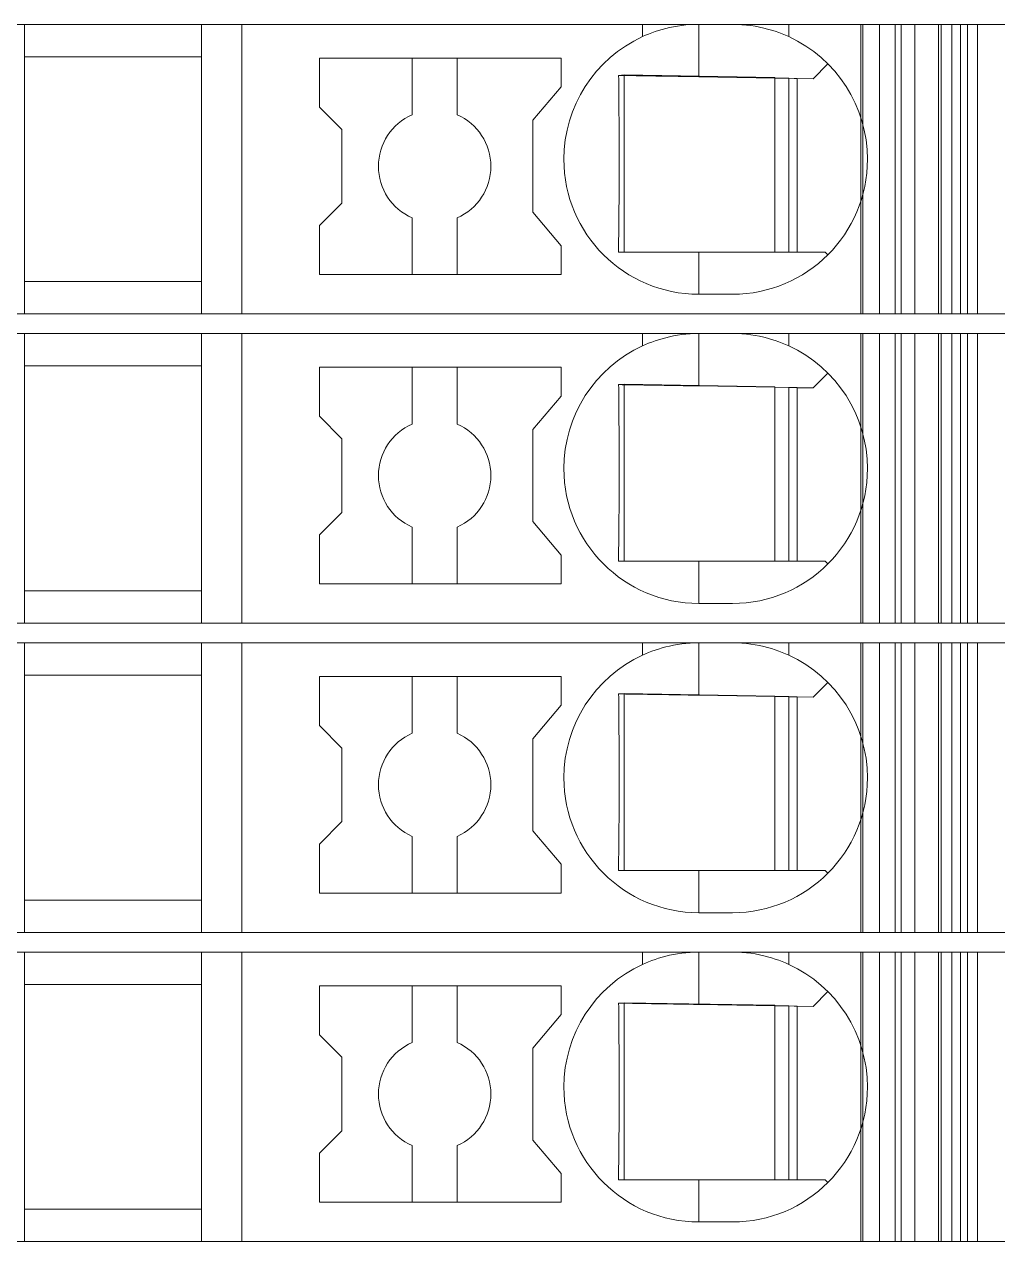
# Model space of a CAD drawing. Header units: millimetres. Extents: x 0 to 1680, y 0 to 1188.
# Drawn here: x 910.05 to 927.37, y 367.85 to 389.5 of the extents above; entities that cross this region are included whole.
import ezdxf
from ezdxf.enums import TextEntityAlignment as Align

# ---------------------------------------------------------------- set-up
doc = ezdxf.new("R2010")
doc.units = ezdxf.units.MM
for name, color, linetype, lineweight in [('EPLAN309', 5, 'Continuous', 5), ('EPLAN493', 5, 'Continuous', 5), ('MAIN-1', 7, 'Continuous', 5), ('MAIN-2', 7, 'Continuous', 5)]:
    doc.layers.add(name, color=color, linetype=linetype, lineweight=lineweight)
doc.styles.add('Tahoma', font='')
doc.styles.get('Tahoma').set_extended_font_data('Tahoma')

# ---------------------------------------------------------------- blocks, each defined once
blk = doc.blocks.new('EPLSYM_LibrarySPECIAL_Symbol12_Variant0_Placement8_3')
at = {"layer": 'EPLAN309', "lineweight": 13, "ltscale": 16}
blk.add_lwpolyline([(0, -5.15), (68.15, -5.15), (68.15, 0), (0, 0)], close=True, dxfattribs=at)
at = {"layer": 'EPLAN493', "color": 5, "style": 'Tahoma'}
blk.add_attdef('17_20450', text='', height=2.3478, dxfattribs=at).set_placement((0, -21.83478), align=Align.MIDDLE_RIGHT)
blk = doc.blocks.new('EPLSYM_LibrarySPECIAL_Symbol12_Variant0_Placement8_4')
at = {"layer": 'EPLAN309', "lineweight": 13, "ltscale": 16}
blk.add_lwpolyline([(0, -5.15), (68.15, -5.15), (68.15, 0), (0, 0)], close=True, dxfattribs=at)
at = {"layer": 'EPLAN493', "color": 5, "style": 'Tahoma'}
blk.add_attdef('17_20450', text='', height=2.3478, dxfattribs=at).set_placement((0, -21.83478), align=Align.MIDDLE_RIGHT)
blk = doc.blocks.new('EPLSYM_LibrarySPECIAL_Symbol12_Variant0_Placement8_5')
at = {"layer": 'EPLAN309', "lineweight": 13, "ltscale": 16}
blk.add_lwpolyline([(0, -5.15), (68.15, -5.15), (68.15, 0), (0, 0)], close=True, dxfattribs=at)
at = {"layer": 'EPLAN493', "color": 5, "style": 'Tahoma'}
blk.add_attdef('17_20450', text='', height=2.3478, dxfattribs=at).set_placement((0, -21.83478), align=Align.MIDDLE_RIGHT)
blk = doc.blocks.new('EPLSYM_LibrarySPECIAL_Symbol12_Variant0_Placement8_6')
at = {"layer": 'EPLAN309', "lineweight": 13, "ltscale": 16}
blk.add_lwpolyline([(0, -5.15), (68.15, -5.15), (68.15, 0), (0, 0)], close=True, dxfattribs=at)
at = {"layer": 'EPLAN493', "color": 5, "style": 'Tahoma'}
blk.add_attdef('17_20450', text='', height=2.3478, dxfattribs=at).set_placement((0, -21.83478), align=Align.MIDDLE_RIGHT)

msp = doc.modelspace()

# ---------------------------------------------------------------- linework, layer by layer
at = {"layer": 'MAIN-1'}
for p, q in [((910.05, 389.5), (913.2, 389.5)), ((910.05, 389.5), (910.05, 384.35)), ((913.919, 389.5), (913.2, 389.5)), ((913.2, 384.35), (913.2, 389.5)), ((921.05, 389.5), (913.919, 389.5)), ((913.919, 389.5), (913.919, 384.35)), ((921.05, 389.5), (922.05, 389.5)), ((921.05, 389.282), (921.05, 389.5)), ((921.821, 389.489), (921.746, 389.481)), ((921.897, 389.495), (921.821, 389.489)), ((921.973, 389.499), (921.897, 389.495)), ((922.05, 389.5), (921.973, 389.499)), ((922.05, 388.568), (922.05, 389.5)), ((922.05, 389.5), (922.65, 389.5)), ((922.65, 389.5), (922.732, 389.499)), ((923.65, 389.5), (922.65, 389.5)), ((922.732, 389.499), (922.814, 389.494)), ((922.814, 389.494), (922.896, 389.487)), ((922.896, 389.487), (922.975, 389.478)), ((923.65, 389.5), (926.704, 389.5)), ((923.65, 389.282), (923.65, 389.5)), ((926.832, 389.5), (926.704, 389.5)), ((926.704, 384.35), (926.704, 389.5)), ((926.832, 389.5), (927.367, 389.5)), ((926.832, 384.35), (926.832, 389.5)), ((921.102, 389.305), (921.05, 389.282)), ((921.156, 389.327), (921.102, 389.305)), ((921.213, 389.349), (921.156, 389.327)), ((921.272, 389.37), (921.213, 389.349)), ((921.333, 389.39), (921.272, 389.37)), ((921.397, 389.409), (921.333, 389.39)), ((921.463, 389.427), (921.397, 389.409)), ((921.531, 389.443), (921.463, 389.427)), ((921.601, 389.458), (921.531, 389.443)), ((921.673, 389.47), (921.601, 389.458)), ((921.746, 389.481), (921.673, 389.47)), ((922.975, 389.478), (923.053, 389.466)), ((923.053, 389.466), (923.13, 389.452)), ((923.13, 389.452), (923.204, 389.435)), ((923.204, 389.435), (923.275, 389.417)), ((923.275, 389.417), (923.345, 389.397)), ((923.345, 389.397), (923.411, 389.376)), ((923.411, 389.376), (923.475, 389.354)), ((923.475, 389.354), (923.536, 389.331)), ((923.536, 389.331), (923.594, 389.306)), ((923.594, 389.306), (923.65, 389.282)), ((910.05, 388.925), (913.2, 388.925)), ((915.3, 388.9), (915.3, 388.029)), ((915.3, 388.9), (919.6, 388.9)), ((916.95, 388.9), (916.95, 387.892)), ((917.75, 387.892), (917.75, 388.9)), ((919.6, 388.389), (919.6, 388.9)), ((924.083, 388.533), (924.347, 388.797)), ((920.624, 388.592), (920.625, 388.522)), ((920.685, 388.591), (920.624, 388.592)), ((920.625, 388.522), (920.625, 388.45)), ((920.625, 388.45), (920.626, 388.377)), ((920.746, 388.59), (920.685, 388.591)), ((920.721, 388.591), (920.721, 385.45)), ((920.809, 388.589), (920.746, 388.59)), ((920.873, 388.588), (920.809, 388.589)), ((920.937, 388.587), (920.873, 388.588)), ((921.003, 388.586), (920.937, 388.587)), ((921.071, 388.585), (921.003, 388.586)), ((921.14, 388.584), (921.071, 388.585)), ((921.21, 388.582), (921.14, 388.584)), ((921.283, 388.581), (921.21, 388.582)), ((921.358, 388.58), (921.283, 388.581)), ((921.435, 388.579), (921.358, 388.58)), ((921.514, 388.577), (921.435, 388.579)), ((921.597, 388.576), (921.514, 388.577)), ((921.682, 388.575), (921.597, 388.576)), ((921.771, 388.573), (921.682, 388.575)), ((921.862, 388.571), (921.771, 388.573)), ((921.955, 388.57), (921.862, 388.571)), ((922.05, 388.568), (921.955, 388.57)), ((922.05, 388.568), (924.083, 388.533)), ((923.4, 388.545), (923.4, 385.45)), ((923.65, 385.45), (923.65, 388.54)), ((923.8, 388.538), (923.8, 385.45)), ((919.1, 387.793), (919.6, 388.389)), ((920.626, 388.377), (920.627, 388.303)), ((920.627, 388.303), (920.628, 388.227)), ((920.628, 388.227), (920.628, 388.149)), ((915.7, 387.629), (915.3, 388.029)), ((920.628, 388.149), (920.629, 388.07)), ((920.629, 388.07), (920.63, 387.988)), ((920.63, 387.988), (920.63, 387.904)), ((919.1, 387.793), (919.1, 386.157)), ((920.63, 387.904), (920.631, 387.817)), ((920.631, 387.817), (920.631, 387.726)), ((915.7, 387.629), (915.7, 386.321)), ((920.631, 387.726), (920.632, 387.632)), ((920.632, 387.632), (920.633, 387.534)), ((920.633, 387.534), (920.633, 387.431)), ((920.633, 387.431), (920.633, 387.324)), ((920.633, 387.324), (920.633, 387.213)), ((920.633, 387.213), (920.634, 387.1)), ((920.634, 387.1), (920.633, 386.979)), ((920.633, 386.979), (920.633, 386.861)), ((920.633, 386.747), (920.632, 386.638)), ((920.633, 386.861), (920.633, 386.747)), ((920.632, 386.534), (920.631, 386.434)), ((920.632, 386.638), (920.632, 386.534)), ((915.7, 386.321), (915.3, 385.921)), ((920.63, 386.248), (920.629, 386.159)), ((920.631, 386.339), (920.63, 386.248)), ((920.631, 386.434), (920.631, 386.339)), ((916.95, 386.058), (916.95, 385.05)), ((917.75, 386.058), (917.75, 385.05)), ((919.1, 386.157), (919.6, 385.561)), ((920.629, 386.159), (920.628, 386.073)), ((920.628, 386.073), (920.628, 385.99)), ((915.3, 385.921), (915.3, 385.05)), ((920.626, 385.829), (920.625, 385.75)), ((920.627, 385.908), (920.626, 385.829)), ((920.628, 385.99), (920.627, 385.908)), ((920.624, 385.598), (920.623, 385.524)), ((920.625, 385.75), (920.624, 385.674)), ((920.624, 385.674), (920.624, 385.598)), ((919.6, 385.05), (919.6, 385.561)), ((920.623, 385.524), (920.622, 385.45)), ((920.622, 385.45), (920.683, 385.45)), ((920.683, 385.45), (920.746, 385.45)), ((920.746, 385.45), (920.809, 385.45)), ((920.809, 385.45), (920.873, 385.45)), ((920.873, 385.45), (920.939, 385.45)), ((920.939, 385.45), (921.005, 385.45)), ((921.005, 385.45), (921.074, 385.45)), ((921.074, 385.45), (921.144, 385.45)), ((921.144, 385.45), (921.215, 385.45)), ((921.215, 385.45), (921.289, 385.45)), ((921.289, 385.45), (921.364, 385.45)), ((921.364, 385.45), (921.442, 385.45)), ((921.442, 385.45), (921.522, 385.45)), ((921.522, 385.45), (921.605, 385.45)), ((921.605, 385.45), (921.69, 385.45)), ((921.69, 385.45), (921.778, 385.45)), ((921.778, 385.45), (921.867, 385.45)), ((921.867, 385.45), (921.958, 385.45)), ((921.958, 385.45), (922.05, 385.45)), ((922.05, 385.45), (924.3, 385.45)), ((922.05, 385.45), (922.05, 384.7)), ((924.347, 385.403), (924.3, 385.45)), ((919.6, 385.05), (915.3, 385.05)), ((910.05, 384.925), (913.2, 384.925)), ((922.65, 384.7), (922.05, 384.7)), ((910.05, 384.35), (913.2, 384.35)), ((913.919, 384.35), (913.2, 384.35)), ((913.919, 384.35), (926.704, 384.35)), ((925.544, 384.35), (925.544, 384.35)), ((925.65, 384.35), (925.65, 384.35)), ((926.832, 384.35), (926.704, 384.35)), ((926.832, 384.35), (927.367, 384.35)), ((910.05, 384), (913.2, 384)), ((910.05, 384), (910.05, 378.85)), ((913.919, 384), (913.2, 384)), ((913.2, 378.85), (913.2, 384)), ((921.05, 384), (913.919, 384)), ((913.919, 384), (913.919, 378.85)), ((921.05, 384), (922.05, 384)), ((921.05, 383.782), (921.05, 384)), ((921.272, 383.87), (921.213, 383.849)), ((921.333, 383.89), (921.272, 383.87)), ((921.397, 383.909), (921.333, 383.89)), ((921.463, 383.927), (921.397, 383.909)), ((921.531, 383.943), (921.463, 383.927)), ((921.601, 383.958), (921.531, 383.943)), ((921.673, 383.97), (921.601, 383.958)), ((921.746, 383.981), (921.673, 383.97)), ((921.821, 383.989), (921.746, 383.981)), ((921.897, 383.995), (921.821, 383.989)), ((921.973, 383.999), (921.897, 383.995)), ((922.05, 384), (921.973, 383.999)), ((922.05, 383.068), (922.05, 384)), ((922.05, 384), (922.65, 384)), ((922.65, 384), (922.732, 383.999)), ((923.65, 384), (922.65, 384)), ((922.732, 383.999), (922.814, 383.994)), ((922.814, 383.994), (922.896, 383.987)), ((922.896, 383.987), (922.975, 383.978)), ((922.975, 383.978), (923.053, 383.966)), ((923.053, 383.966), (923.13, 383.952)), ((923.13, 383.952), (923.204, 383.935)), ((923.204, 383.935), (923.275, 383.917)), ((923.275, 383.917), (923.345, 383.897)), ((923.345, 383.897), (923.411, 383.876)), ((923.411, 383.876), (923.475, 383.854)), ((923.65, 384), (926.704, 384)), ((923.65, 383.782), (923.65, 384)), ((926.832, 384), (926.704, 384)), ((926.704, 378.85), (926.704, 384)), ((926.832, 384), (927.367, 384)), ((926.832, 378.85), (926.832, 384)), ((921.102, 383.805), (921.05, 383.782)), ((921.156, 383.827), (921.102, 383.805)), ((921.213, 383.849), (921.156, 383.827)), ((923.475, 383.854), (923.536, 383.831)), ((923.536, 383.831), (923.594, 383.806)), ((923.594, 383.806), (923.65, 383.782)), ((910.05, 383.425), (913.2, 383.425)), ((915.3, 383.4), (915.3, 382.529)), ((915.3, 383.4), (919.6, 383.4)), ((916.95, 383.4), (916.95, 382.392)), ((917.75, 382.392), (917.75, 383.4)), ((919.6, 382.889), (919.6, 383.4)), ((924.083, 383.033), (924.347, 383.297)), ((920.624, 383.092), (920.625, 383.022)), ((920.685, 383.091), (920.624, 383.092)), ((920.625, 383.022), (920.625, 382.95)), ((920.746, 383.09), (920.685, 383.091)), ((920.721, 383.091), (920.721, 379.95)), ((920.809, 383.089), (920.746, 383.09)), ((920.873, 383.088), (920.809, 383.089)), ((920.937, 383.087), (920.873, 383.088)), ((921.003, 383.086), (920.937, 383.087)), ((921.071, 383.085), (921.003, 383.086)), ((921.14, 383.084), (921.071, 383.085)), ((921.21, 383.082), (921.14, 383.084)), ((921.283, 383.081), (921.21, 383.082)), ((921.358, 383.08), (921.283, 383.081)), ((921.435, 383.079), (921.358, 383.08)), ((921.514, 383.077), (921.435, 383.079)), ((921.597, 383.076), (921.514, 383.077)), ((921.682, 383.075), (921.597, 383.076)), ((921.771, 383.073), (921.682, 383.075)), ((921.862, 383.071), (921.771, 383.073)), ((921.955, 383.07), (921.862, 383.071)), ((922.05, 383.068), (921.955, 383.07)), ((922.05, 383.068), (924.083, 383.033)), ((923.4, 383.045), (923.4, 379.95)), ((923.65, 379.95), (923.65, 383.04)), ((923.8, 383.038), (923.8, 379.95)), ((919.1, 382.293), (919.6, 382.889)), ((920.625, 382.95), (920.626, 382.877)), ((920.626, 382.877), (920.627, 382.803)), ((920.627, 382.803), (920.628, 382.727)), ((920.628, 382.727), (920.628, 382.649)), ((920.628, 382.649), (920.629, 382.57)), ((920.629, 382.57), (920.63, 382.488)), ((915.7, 382.129), (915.3, 382.529)), ((920.63, 382.488), (920.63, 382.404)), ((920.63, 382.404), (920.631, 382.317)), ((915.7, 382.129), (915.7, 380.821)), ((919.1, 382.293), (919.1, 380.657)), ((920.631, 382.317), (920.631, 382.226)), ((920.631, 382.226), (920.632, 382.132)), ((920.632, 382.132), (920.633, 382.034)), ((920.633, 382.034), (920.633, 381.931)), ((920.633, 381.931), (920.633, 381.824)), ((920.633, 381.824), (920.633, 381.713)), ((920.633, 381.713), (920.634, 381.6)), ((920.634, 381.6), (920.633, 381.479)), ((920.633, 381.479), (920.633, 381.361)), ((920.633, 381.361), (920.633, 381.247)), ((920.633, 381.247), (920.632, 381.138)), ((920.632, 381.138), (920.632, 381.034)), ((920.631, 380.839), (920.63, 380.748)), ((920.632, 381.034), (920.631, 380.934)), ((920.631, 380.934), (920.631, 380.839)), ((915.7, 380.821), (915.3, 380.421)), ((919.1, 380.657), (919.6, 380.061)), ((920.629, 380.659), (920.628, 380.573)), ((920.63, 380.748), (920.629, 380.659)), ((915.3, 380.421), (915.3, 379.55)), ((916.95, 380.558), (916.95, 379.55)), ((917.75, 380.558), (917.75, 379.55)), ((920.627, 380.408), (920.626, 380.329)), ((920.628, 380.49), (920.627, 380.408)), ((920.628, 380.573), (920.628, 380.49)), ((920.625, 380.25), (920.624, 380.174)), ((920.626, 380.329), (920.625, 380.25)), ((919.6, 379.55), (919.6, 380.061)), ((920.623, 380.024), (920.622, 379.95)), ((920.624, 380.098), (920.623, 380.024)), ((920.624, 380.174), (920.624, 380.098)), ((920.622, 379.95), (920.683, 379.95)), ((920.683, 379.95), (920.746, 379.95)), ((920.746, 379.95), (920.809, 379.95)), ((920.809, 379.95), (920.873, 379.95)), ((920.873, 379.95), (920.939, 379.95)), ((920.939, 379.95), (921.005, 379.95)), ((921.005, 379.95), (921.074, 379.95)), ((921.074, 379.95), (921.144, 379.95)), ((921.144, 379.95), (921.215, 379.95)), ((921.215, 379.95), (921.289, 379.95)), ((921.289, 379.95), (921.364, 379.95)), ((921.364, 379.95), (921.442, 379.95)), ((921.442, 379.95), (921.522, 379.95)), ((921.522, 379.95), (921.605, 379.95)), ((921.605, 379.95), (921.69, 379.95)), ((921.69, 379.95), (921.778, 379.95)), ((921.778, 379.95), (921.867, 379.95)), ((921.867, 379.95), (921.958, 379.95)), ((921.958, 379.95), (922.05, 379.95)), ((922.05, 379.95), (924.3, 379.95)), ((922.05, 379.95), (922.05, 379.2)), ((924.347, 379.903), (924.3, 379.95)), ((919.6, 379.55), (915.3, 379.55)), ((910.05, 379.425), (913.2, 379.425)), ((922.65, 379.2), (922.05, 379.2)), ((910.05, 378.85), (913.2, 378.85)), ((913.919, 378.85), (913.2, 378.85)), ((913.919, 378.85), (926.704, 378.85)), ((925.544, 378.85), (925.544, 378.85)), ((925.65, 378.85), (925.65, 378.85)), ((926.832, 378.85), (926.704, 378.85)), ((926.832, 378.85), (927.367, 378.85)), ((910.05, 378.5), (913.2, 378.5)), ((910.05, 378.5), (910.05, 373.35)), ((913.919, 378.5), (913.2, 378.5)), ((913.2, 373.35), (913.2, 378.5)), ((921.05, 378.5), (913.919, 378.5)), ((913.919, 378.5), (913.919, 373.35)), ((921.05, 378.5), (922.05, 378.5)), ((921.05, 378.282), (921.05, 378.5)), ((921.531, 378.443), (921.463, 378.427)), ((921.601, 378.458), (921.531, 378.443)), ((921.673, 378.47), (921.601, 378.458)), ((921.746, 378.481), (921.673, 378.47)), ((921.821, 378.489), (921.746, 378.481)), ((921.897, 378.495), (921.821, 378.489)), ((921.973, 378.499), (921.897, 378.495)), ((922.05, 378.5), (921.973, 378.499)), ((922.05, 377.568), (922.05, 378.5)), ((922.05, 378.5), (922.65, 378.5)), ((922.65, 378.5), (922.732, 378.499)), ((923.65, 378.5), (922.65, 378.5)), ((922.732, 378.499), (922.814, 378.494)), ((922.814, 378.494), (922.896, 378.487)), ((922.896, 378.487), (922.975, 378.478)), ((922.975, 378.478), (923.053, 378.466)), ((923.053, 378.466), (923.13, 378.452)), ((923.13, 378.452), (923.204, 378.435)), ((923.65, 378.5), (926.704, 378.5)), ((923.65, 378.282), (923.65, 378.5)), ((926.832, 378.5), (926.704, 378.5)), ((926.704, 373.35), (926.704, 378.5)), ((926.832, 378.5), (927.367, 378.5)), ((926.832, 373.35), (926.832, 378.5)), ((921.102, 378.305), (921.05, 378.282)), ((921.156, 378.327), (921.102, 378.305)), ((921.213, 378.349), (921.156, 378.327)), ((921.272, 378.37), (921.213, 378.349)), ((921.333, 378.39), (921.272, 378.37)), ((921.397, 378.409), (921.333, 378.39)), ((921.463, 378.427), (921.397, 378.409)), ((923.204, 378.435), (923.275, 378.417)), ((923.275, 378.417), (923.345, 378.397)), ((923.345, 378.397), (923.411, 378.376)), ((923.411, 378.376), (923.475, 378.354)), ((923.475, 378.354), (923.536, 378.331)), ((923.536, 378.331), (923.594, 378.306)), ((923.594, 378.306), (923.65, 378.282)), ((910.05, 377.925), (913.2, 377.925)), ((915.3, 377.9), (915.3, 377.029)), ((915.3, 377.9), (919.6, 377.9)), ((916.95, 377.9), (916.95, 376.892)), ((917.75, 376.892), (917.75, 377.9)), ((919.6, 377.389), (919.6, 377.9)), ((924.083, 377.533), (924.347, 377.797)), ((920.624, 377.592), (920.625, 377.522)), ((920.685, 377.591), (920.624, 377.592)), ((920.746, 377.59), (920.685, 377.591)), ((920.721, 377.591), (920.721, 374.45)), ((920.809, 377.589), (920.746, 377.59)), ((920.873, 377.588), (920.809, 377.589)), ((920.937, 377.587), (920.873, 377.588)), ((921.003, 377.586), (920.937, 377.587)), ((921.071, 377.585), (921.003, 377.586)), ((921.14, 377.584), (921.071, 377.585)), ((921.21, 377.582), (921.14, 377.584)), ((921.283, 377.581), (921.21, 377.582)), ((921.358, 377.58), (921.283, 377.581)), ((921.435, 377.579), (921.358, 377.58)), ((921.514, 377.577), (921.435, 377.579)), ((921.597, 377.576), (921.514, 377.577)), ((919.1, 376.793), (919.6, 377.389)), ((920.625, 377.522), (920.625, 377.45)), ((920.625, 377.45), (920.626, 377.377)), ((920.626, 377.377), (920.627, 377.303)), ((921.682, 377.575), (921.597, 377.576)), ((921.771, 377.573), (921.682, 377.575)), ((921.862, 377.571), (921.771, 377.573)), ((921.955, 377.57), (921.862, 377.571)), ((922.05, 377.568), (921.955, 377.57)), ((922.05, 377.568), (924.083, 377.533)), ((923.4, 377.545), (923.4, 374.45)), ((923.65, 374.45), (923.65, 377.54)), ((923.8, 377.538), (923.8, 374.45)), ((920.627, 377.303), (920.628, 377.227)), ((920.628, 377.227), (920.628, 377.149)), ((920.628, 377.149), (920.629, 377.07)), ((915.7, 376.629), (915.3, 377.029)), ((920.629, 377.07), (920.63, 376.988)), ((920.63, 376.988), (920.63, 376.904)), ((919.1, 376.793), (919.1, 375.157)), ((920.63, 376.904), (920.631, 376.817)), ((920.631, 376.817), (920.631, 376.726)), ((920.631, 376.726), (920.632, 376.632)), ((915.7, 376.629), (915.7, 375.321)), ((920.632, 376.632), (920.633, 376.534)), ((920.633, 376.534), (920.633, 376.431)), ((920.633, 376.431), (920.633, 376.324)), ((920.633, 376.324), (920.633, 376.213)), ((920.633, 376.213), (920.634, 376.1)), ((920.634, 376.1), (920.633, 375.979)), ((920.633, 375.979), (920.633, 375.861)), ((920.633, 375.861), (920.633, 375.747)), ((920.633, 375.747), (920.632, 375.638)), ((920.632, 375.638), (920.632, 375.534)), ((920.632, 375.534), (920.631, 375.434)), ((920.631, 375.434), (920.631, 375.339)), ((915.7, 375.321), (915.3, 374.921)), ((920.63, 375.248), (920.629, 375.159)), ((920.631, 375.339), (920.63, 375.248)), ((916.95, 375.058), (916.95, 374.05)), ((917.75, 375.058), (917.75, 374.05)), ((919.1, 375.157), (919.6, 374.561)), ((920.628, 374.99), (920.627, 374.908)), ((920.629, 375.159), (920.628, 375.073)), ((920.628, 375.073), (920.628, 374.99)), ((915.3, 374.921), (915.3, 374.05)), ((920.626, 374.829), (920.625, 374.75)), ((920.627, 374.908), (920.626, 374.829)), ((919.6, 374.05), (919.6, 374.561)), ((920.624, 374.598), (920.623, 374.524)), ((920.625, 374.75), (920.624, 374.674)), ((920.624, 374.674), (920.624, 374.598)), ((920.623, 374.524), (920.622, 374.45)), ((920.622, 374.45), (920.683, 374.45)), ((920.683, 374.45), (920.746, 374.45)), ((920.746, 374.45), (920.809, 374.45)), ((920.809, 374.45), (920.873, 374.45)), ((920.873, 374.45), (920.939, 374.45)), ((920.939, 374.45), (921.005, 374.45)), ((921.005, 374.45), (921.074, 374.45)), ((921.074, 374.45), (921.144, 374.45)), ((921.144, 374.45), (921.215, 374.45)), ((921.215, 374.45), (921.289, 374.45)), ((921.289, 374.45), (921.364, 374.45)), ((921.364, 374.45), (921.442, 374.45)), ((921.442, 374.45), (921.522, 374.45)), ((921.522, 374.45), (921.605, 374.45)), ((921.605, 374.45), (921.69, 374.45)), ((921.69, 374.45), (921.778, 374.45)), ((921.778, 374.45), (921.867, 374.45)), ((921.867, 374.45), (921.958, 374.45)), ((921.958, 374.45), (922.05, 374.45)), ((922.05, 374.45), (924.3, 374.45)), ((922.05, 374.45), (922.05, 373.7)), ((924.347, 374.403), (924.3, 374.45)), ((910.05, 373.925), (913.2, 373.925)), ((919.6, 374.05), (915.3, 374.05)), ((922.65, 373.7), (922.05, 373.7)), ((910.05, 373.35), (913.2, 373.35)), ((913.919, 373.35), (913.2, 373.35)), ((913.919, 373.35), (926.704, 373.35)), ((925.544, 373.35), (925.544, 373.35)), ((925.65, 373.35), (925.65, 373.35)), ((926.832, 373.35), (926.704, 373.35)), ((926.832, 373.35), (927.367, 373.35)), ((910.05, 373), (913.2, 373)), ((910.05, 373), (910.05, 367.85)), ((913.919, 373), (913.2, 373)), ((913.2, 367.85), (913.2, 373)), ((921.05, 373), (913.919, 373)), ((913.919, 373), (913.919, 367.85)), ((921.05, 373), (922.05, 373)), ((921.05, 372.782), (921.05, 373)), ((921.156, 372.827), (921.102, 372.805)), ((921.213, 372.849), (921.156, 372.827)), ((921.272, 372.87), (921.213, 372.849)), ((921.333, 372.89), (921.272, 372.87)), ((921.397, 372.909), (921.333, 372.89)), ((921.463, 372.927), (921.397, 372.909)), ((921.531, 372.943), (921.463, 372.927)), ((921.601, 372.958), (921.531, 372.943)), ((921.673, 372.97), (921.601, 372.958)), ((921.746, 372.981), (921.673, 372.97)), ((921.821, 372.989), (921.746, 372.981)), ((921.897, 372.995), (921.821, 372.989)), ((921.973, 372.999), (921.897, 372.995)), ((922.05, 373), (921.973, 372.999)), ((922.05, 372.068), (922.05, 373)), ((922.05, 373), (922.65, 373)), ((922.65, 373), (922.732, 372.999)), ((923.65, 373), (922.65, 373)), ((922.732, 372.999), (922.814, 372.994)), ((922.814, 372.994), (922.896, 372.987)), ((922.896, 372.987), (922.975, 372.978)), ((922.975, 372.978), (923.053, 372.966)), ((923.053, 372.966), (923.13, 372.952)), ((923.13, 372.952), (923.204, 372.935)), ((923.204, 372.935), (923.275, 372.917)), ((923.275, 372.917), (923.345, 372.897)), ((923.345, 372.897), (923.411, 372.876)), ((923.411, 372.876), (923.475, 372.854)), ((923.475, 372.854), (923.536, 372.831)), ((923.536, 372.831), (923.594, 372.806)), ((923.65, 373), (926.704, 373)), ((923.65, 372.782), (923.65, 373)), ((926.832, 373), (926.704, 373)), ((926.704, 367.85), (926.704, 373)), ((926.832, 373), (927.367, 373)), ((926.832, 367.85), (926.832, 373)), ((921.102, 372.805), (921.05, 372.782)), ((923.594, 372.806), (923.65, 372.782)), ((910.05, 372.425), (913.2, 372.425)), ((915.3, 372.4), (915.3, 371.529)), ((915.3, 372.4), (919.6, 372.4)), ((916.95, 372.4), (916.95, 371.392)), ((917.75, 371.392), (917.75, 372.4)), ((919.6, 371.889), (919.6, 372.4)), ((924.083, 372.033), (924.347, 372.297)), ((920.624, 372.092), (920.625, 372.022)), ((920.685, 372.091), (920.624, 372.092)), ((920.625, 372.022), (920.625, 371.95)), ((920.625, 371.95), (920.626, 371.877)), ((920.746, 372.09), (920.685, 372.091)), ((920.721, 372.091), (920.721, 368.95)), ((920.809, 372.089), (920.746, 372.09)), ((920.873, 372.088), (920.809, 372.089)), ((920.937, 372.087), (920.873, 372.088)), ((921.003, 372.086), (920.937, 372.087)), ((921.071, 372.085), (921.003, 372.086)), ((921.14, 372.084), (921.071, 372.085)), ((921.21, 372.082), (921.14, 372.084)), ((921.283, 372.081), (921.21, 372.082)), ((921.358, 372.08), (921.283, 372.081)), ((921.435, 372.079), (921.358, 372.08)), ((921.514, 372.077), (921.435, 372.079)), ((921.597, 372.076), (921.514, 372.077)), ((921.682, 372.075), (921.597, 372.076)), ((921.771, 372.073), (921.682, 372.075)), ((921.862, 372.071), (921.771, 372.073)), ((921.955, 372.07), (921.862, 372.071)), ((922.05, 372.068), (921.955, 372.07)), ((922.05, 372.068), (924.083, 372.033)), ((923.4, 372.045), (923.4, 368.95)), ((923.65, 368.95), (923.65, 372.04)), ((923.8, 372.038), (923.8, 368.95)), ((919.1, 371.293), (919.6, 371.889)), ((920.626, 371.877), (920.627, 371.803)), ((920.627, 371.803), (920.628, 371.727)), ((915.7, 371.129), (915.3, 371.529)), ((920.628, 371.727), (920.628, 371.649)), ((920.628, 371.649), (920.629, 371.57)), ((920.629, 371.57), (920.63, 371.488)), ((920.63, 371.488), (920.63, 371.404)), ((920.63, 371.404), (920.631, 371.317)), ((920.631, 371.317), (920.631, 371.226)), ((915.7, 371.129), (915.7, 369.821)), ((919.1, 371.293), (919.1, 369.657)), ((920.631, 371.226), (920.632, 371.132)), ((920.632, 371.132), (920.633, 371.034)), ((920.633, 371.034), (920.633, 370.931)), ((920.633, 370.931), (920.633, 370.824)), ((920.633, 370.824), (920.633, 370.713)), ((920.633, 370.713), (920.634, 370.6)), ((920.634, 370.6), (920.633, 370.479)), ((920.633, 370.479), (920.633, 370.361)), ((920.633, 370.247), (920.632, 370.138)), ((920.633, 370.361), (920.633, 370.247)), ((920.632, 370.034), (920.631, 369.934)), ((920.632, 370.138), (920.632, 370.034)), ((915.7, 369.821), (915.3, 369.421)), ((920.631, 369.839), (920.63, 369.748)), ((920.631, 369.934), (920.631, 369.839)), ((919.1, 369.657), (919.6, 369.061)), ((920.629, 369.659), (920.628, 369.573)), ((920.628, 369.573), (920.628, 369.49)), ((920.63, 369.748), (920.629, 369.659)), ((915.3, 369.421), (915.3, 368.55)), ((916.95, 369.558), (916.95, 368.55)), ((917.75, 369.558), (917.75, 368.55)), ((920.627, 369.408), (920.626, 369.329)), ((920.628, 369.49), (920.627, 369.408)), ((920.625, 369.25), (920.624, 369.174)), ((920.624, 369.174), (920.624, 369.098)), ((920.626, 369.329), (920.625, 369.25)), ((919.6, 368.55), (919.6, 369.061)), ((920.623, 369.024), (920.622, 368.95)), ((920.622, 368.95), (920.683, 368.95)), ((920.624, 369.098), (920.623, 369.024)), ((920.683, 368.95), (920.746, 368.95)), ((920.746, 368.95), (920.809, 368.95)), ((920.809, 368.95), (920.873, 368.95)), ((920.873, 368.95), (920.939, 368.95)), ((920.939, 368.95), (921.005, 368.95)), ((921.005, 368.95), (921.074, 368.95)), ((921.074, 368.95), (921.144, 368.95)), ((921.144, 368.95), (921.215, 368.95)), ((921.215, 368.95), (921.289, 368.95)), ((921.289, 368.95), (921.364, 368.95)), ((921.364, 368.95), (921.442, 368.95)), ((921.442, 368.95), (921.522, 368.95)), ((921.522, 368.95), (921.605, 368.95)), ((921.605, 368.95), (921.69, 368.95)), ((921.69, 368.95), (921.778, 368.95)), ((921.778, 368.95), (921.867, 368.95)), ((921.867, 368.95), (921.958, 368.95)), ((921.958, 368.95), (922.05, 368.95)), ((922.05, 368.95), (924.3, 368.95)), ((922.05, 368.95), (922.05, 368.2)), ((924.347, 368.903), (924.3, 368.95)), ((919.6, 368.55), (915.3, 368.55)), ((910.05, 368.425), (913.2, 368.425)), ((922.65, 368.2), (922.05, 368.2)), ((910.05, 367.85), (913.2, 367.85)), ((913.919, 367.85), (913.2, 367.85)), ((913.919, 367.85), (926.704, 367.85)), ((925.544, 367.85), (925.544, 367.85)), ((925.65, 367.85), (925.65, 367.85)), ((926.832, 367.85), (926.704, 367.85)), ((926.832, 367.85), (927.367, 367.85))]:
    msp.add_line(p, q, dxfattribs=at)
for centre, radius, start, end in [((922.05, 387.1), 2.4, 114.6244, 180), ((922.65, 387.1), 2.4, 0, 65.3756), ((917.35, 386.975), 1, 113.5782, 180), ((917.35, 386.975), 1, 0, 66.4218), ((917.35, 386.975), 1, 180, 246.4218), ((917.35, 386.975), 1, 293.5782, 0), ((922.05, 387.1), 2.4, 180, 270), ((922.65, 387.1), 2.4, 270, 0), ((922.05, 381.6), 2.4, 114.6244, 180), ((922.65, 381.6), 2.4, 0, 65.3756), ((917.35, 381.475), 1, 113.5782, 180), ((917.35, 381.475), 1, 0, 66.4218), ((917.35, 381.475), 1, 180, 246.4218), ((917.35, 381.475), 1, 293.5782, 0), ((922.05, 381.6), 2.4, 180, 270), ((922.65, 381.6), 2.4, 270, 0), ((922.05, 376.1), 2.4, 114.6244, 180), ((922.65, 376.1), 2.4, 0, 65.3756), ((917.35, 375.975), 1, 113.5782, 180), ((917.35, 375.975), 1, 0, 66.4218), ((922.05, 376.1), 2.4, 180, 270), ((922.65, 376.1), 2.4, 270, 0), ((917.35, 375.975), 1, 180, 246.4218), ((917.35, 375.975), 1, 293.5782, 0), ((922.05, 370.6), 2.4, 114.6244, 180), ((922.65, 370.6), 2.4, 0, 65.3756), ((917.35, 370.475), 1, 113.5782, 180), ((917.35, 370.475), 1, 0, 66.4218), ((917.35, 370.475), 1, 180, 246.4218), ((917.35, 370.475), 1, 293.5782, 0), ((922.05, 370.6), 2.4, 180, 270), ((922.65, 370.6), 2.4, 270, 0)]:
    msp.add_arc(centre, radius, start, end, dxfattribs=at)
at = {"layer": 'MAIN-2'}
for p, q in [((924.931, 384.35), (924.931, 389.5)), ((924.971, 389.5), (924.971, 384.35)), ((925.262, 389.5), (925.262, 384.35)), ((925.544, 384.35), (925.544, 389.5)), ((925.65, 384.35), (925.65, 389.5)), ((925.891, 389.5), (925.891, 384.35)), ((926.316, 389.5), (926.316, 384.35)), ((926.361, 389.5), (926.361, 384.35)), ((926.363, 384.35), (926.363, 389.5)), ((926.55, 389.5), (926.55, 384.35)), ((927.008, 384.35), (927.008, 389.5)), ((920.721, 388.6), (920.624, 388.592)), ((920.721, 388.6), (920.721, 388.591)), ((923.4, 388.553), (920.721, 388.6)), ((923.4, 388.548), (923.4, 388.553)), ((923.65, 388.543), (923.4, 388.548)), ((923.4, 388.548), (923.4, 388.545)), ((923.65, 388.543), (923.65, 388.542)), ((923.8, 388.539), (923.65, 388.542)), ((923.65, 388.54), (923.65, 388.542)), ((923.8, 388.538), (923.8, 388.539)), ((923.8, 388.538), (924.083, 388.533)), ((923.8, 388.538), (923.8, 388.538)), ((923.4, 385.45), (923.4, 385.45)), ((923.65, 385.45), (923.65, 385.45)), ((924.347, 385.403), (924.347, 385.403)), ((924.931, 378.85), (924.931, 384)), ((924.971, 384), (924.971, 378.85)), ((925.262, 384), (925.262, 378.85)), ((925.544, 378.85), (925.544, 384)), ((925.65, 378.85), (925.65, 384)), ((925.891, 384), (925.891, 378.85)), ((926.316, 384), (926.316, 378.85)), ((926.361, 384), (926.361, 378.85)), ((926.363, 378.85), (926.363, 384)), ((926.55, 384), (926.55, 378.85)), ((927.008, 378.85), (927.008, 384)), ((920.721, 383.1), (920.624, 383.092)), ((920.721, 383.1), (920.721, 383.091)), ((923.4, 383.053), (920.721, 383.1)), ((923.4, 383.048), (923.4, 383.053)), ((923.65, 383.043), (923.4, 383.048)), ((923.4, 383.048), (923.4, 383.045)), ((923.65, 383.043), (923.65, 383.042)), ((923.8, 383.039), (923.65, 383.042)), ((923.65, 383.04), (923.65, 383.042)), ((923.8, 383.038), (923.8, 383.039)), ((923.8, 383.038), (924.083, 383.033)), ((923.8, 383.038), (923.8, 383.038)), ((923.4, 379.95), (923.4, 379.95)), ((923.65, 379.95), (923.65, 379.95)), ((924.347, 379.903), (924.347, 379.903)), ((924.931, 373.35), (924.931, 378.5)), ((924.971, 378.5), (924.971, 373.35)), ((925.262, 378.5), (925.262, 373.35)), ((925.544, 373.35), (925.544, 378.5)), ((925.65, 373.35), (925.65, 378.5)), ((925.891, 378.5), (925.891, 373.35)), ((926.316, 378.5), (926.316, 373.35)), ((926.361, 378.5), (926.361, 373.35)), ((926.363, 373.35), (926.363, 378.5)), ((926.55, 378.5), (926.55, 373.35)), ((927.008, 373.35), (927.008, 378.5)), ((920.721, 377.6), (920.624, 377.592)), ((920.721, 377.6), (920.721, 377.591)), ((923.4, 377.553), (920.721, 377.6)), ((923.4, 377.548), (923.4, 377.553)), ((923.65, 377.543), (923.4, 377.548)), ((923.4, 377.548), (923.4, 377.545)), ((923.65, 377.543), (923.65, 377.542)), ((923.8, 377.539), (923.65, 377.542)), ((923.65, 377.54), (923.65, 377.542)), ((923.8, 377.538), (923.8, 377.539)), ((923.8, 377.538), (924.083, 377.533)), ((923.8, 377.538), (923.8, 377.538)), ((923.4, 374.45), (923.4, 374.45)), ((923.65, 374.45), (923.65, 374.45)), ((924.347, 374.403), (924.347, 374.403)), ((924.931, 367.85), (924.931, 373)), ((924.971, 373), (924.971, 367.85)), ((925.262, 373), (925.262, 367.85)), ((925.544, 367.85), (925.544, 373)), ((925.65, 367.85), (925.65, 373)), ((925.891, 373), (925.891, 367.85)), ((926.316, 373), (926.316, 367.85)), ((926.361, 373), (926.361, 367.85)), ((926.363, 367.85), (926.363, 373)), ((926.55, 373), (926.55, 367.85)), ((927.008, 367.85), (927.008, 373)), ((920.721, 372.1), (920.624, 372.092)), ((920.721, 372.1), (920.721, 372.091)), ((923.4, 372.053), (920.721, 372.1)), ((923.4, 372.048), (923.4, 372.053)), ((923.65, 372.043), (923.4, 372.048)), ((923.4, 372.048), (923.4, 372.045)), ((923.65, 372.043), (923.65, 372.042)), ((923.8, 372.039), (923.65, 372.042)), ((923.65, 372.04), (923.65, 372.042)), ((923.8, 372.038), (923.8, 372.039)), ((923.8, 372.038), (924.083, 372.033)), ((923.8, 372.038), (923.8, 372.038)), ((923.4, 368.95), (923.4, 368.95)), ((923.65, 368.95), (923.65, 368.95)), ((924.347, 368.903), (924.347, 368.903))]:
    msp.add_line(p, q, dxfattribs=at)

# ---------------------------------------------------------------- block references
for name, p in [('EPLSYM_LibrarySPECIAL_Symbol12_Variant0_Placement8_3', (874, 389.5)), ('EPLSYM_LibrarySPECIAL_Symbol12_Variant0_Placement8_4', (874, 384)), ('EPLSYM_LibrarySPECIAL_Symbol12_Variant0_Placement8_5', (874, 378.5)), ('EPLSYM_LibrarySPECIAL_Symbol12_Variant0_Placement8_6', (874, 373))]:
    msp.add_blockref(name, p)

doc.saveas('drawing.dxf')
